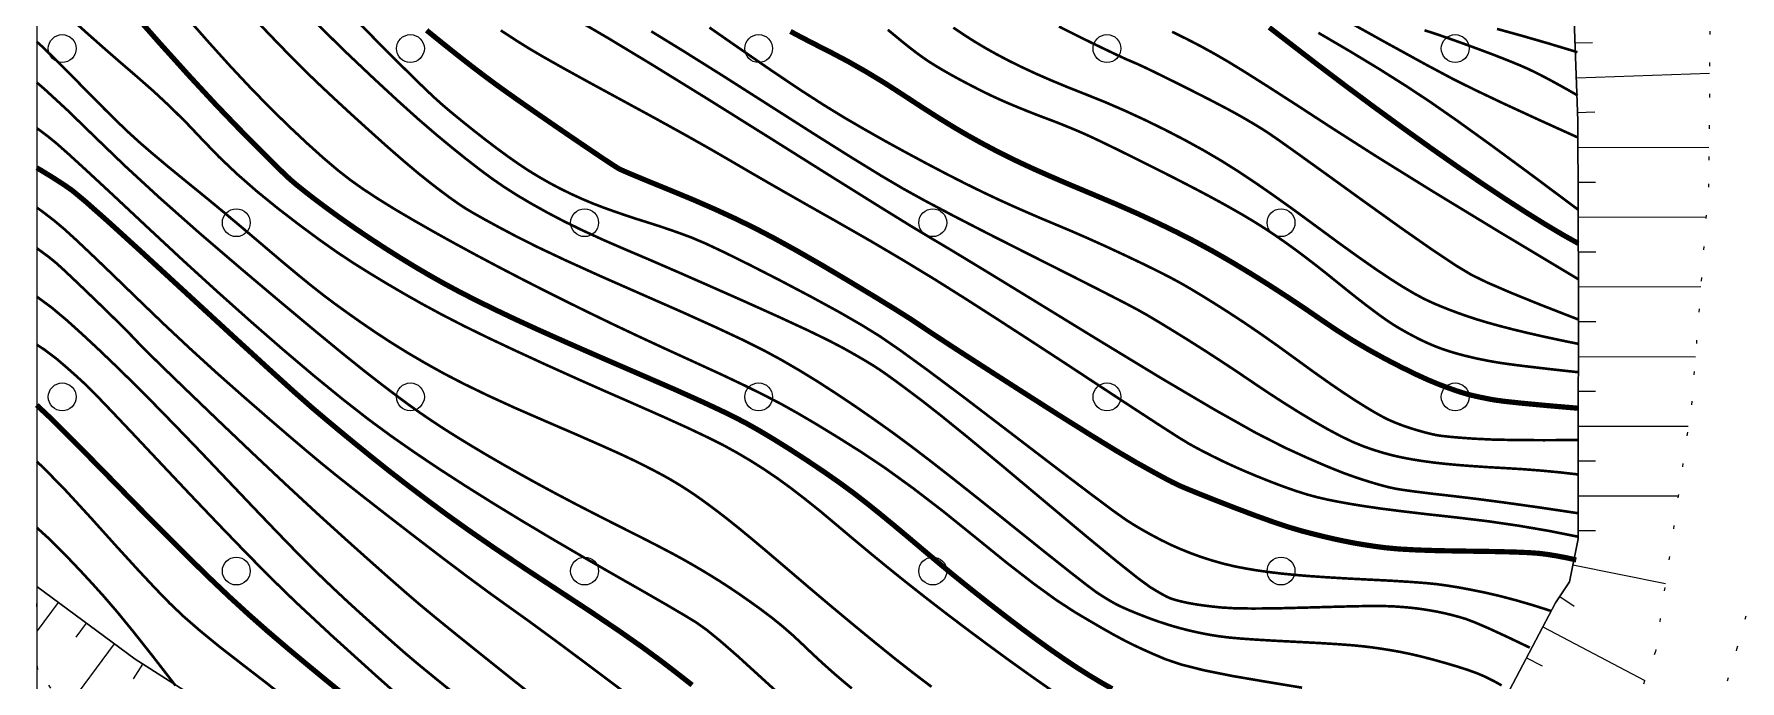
# Model space of a CAD drawing. Extents: x 396500 to 398250, y 1005980 to 1008200.
# Drawn here: x 396499.92 to 396548.91, y 1006749.27 to 1006767.84 of the extents above; entities that cross this region are included whole.
import ezdxf

# ---------------------------------------------------------------- set-up
doc = ezdxf.new("R2010")
doc.units = 0
doc.header["$LTSCALE"] = 0.5
doc.linetypes.add('X4', pattern=[1.6, 0, -1.6])
doc.layers.get('0').update_dxf_attribs({"linetype": 'CONTINUOUS'})
doc.layers.add('ASSIST', color=7, linetype='CONTINUOUS', plot=False)
for name, color, linetype in [('DGX', 2, 'CONTINUOUS'), ('DMTZ', 3, 'CONTINUOUS'), ('ZBTZ', 3, 'CONTINUOUS')]:
    doc.layers.add(name, color=color, linetype=linetype)
doc.layers.add('绘图层', color=6, linetype='CONTINUOUS', lineweight=5)
doc.linetypes.add('1161', pattern='A,0,[149,AAA.SHX,S=0.15,R=0,X=0,Y=0],-1.6', length=1.6)

# ---------------------------------------------------------------- blocks, each defined once
blk = doc.blocks.new('gc326')
blk.add_circle((0, 0), 0.8)

msp = doc.modelspace()

# ---------------------------------------------------------------- linework, layer by layer
at = {"layer": 'ASSIST', "linetype": '1161'}
for points in [[(396541.919, 1006748.297), (396543.611, 1006751.507), (396544.012, 1006752.112), (396544.259, 1006753.351), (396544.26, 1006755.667), (396544.269, 1006760.35), (396544.253, 1006765.35), (396544.142, 1006768.502), (396543.882, 1006770.711), (396543.72, 1006773.326), (396543.728, 1006774.502), (396544.118, 1006778.08), (396544.61, 1006781.265), (396545.348, 1006784.244), (396544.889, 1006786.098), (396544.366, 1006788.926), (396543.786, 1006791.401), (396544.07, 1006792.157), (396545.431, 1006794.034), (396546.258, 1006794.648), (396548.73, 1006796.124), (396551.106, 1006796.112)], [(396500, 1006751.983), (396502.822, 1006749.893), (396508.025, 1006746.586)]]:
    msp.add_lwpolyline(points, dxfattribs=at)
at = {"layer": 'ASSIST', "linetype": 'X4'}
for points in [[(396546.78, 1006743.224), (396548.817, 1006750.177), (396550.413, 1006755.931), (396551.959, 1006767.457), (396551.608, 1006779.505), (396551.514, 1006785.279), (396551.632, 1006787.643), (396551.468, 1006788.484), (396550.998, 1006789.325), (396549.733, 1006789.62), (396549.241, 1006788.916), (396548.655, 1006788.075), (396548.889, 1006785.779), (396548.373, 1006778.686), (396548.092, 1006773.321), (396548.008, 1006763.539), (396547.529, 1006757.296), (396546.483, 1006750.113), (396544.562, 1006744.956)], [(396540.95, 1006726.115), (396540.022, 1006725.982), (396537.832, 1006726.674), (396530.19, 1006729.636), (396526.024, 1006731.251), (396522.953, 1006733.104), (396518.51, 1006735.988), (396512.072, 1006740.216), (396509.021, 1006742.118), (396504.097, 1006745.769), (396500.93, 1006748.33), (396500.027, 1006749.593), (396500, 1006751.983)]]:
    msp.add_lwpolyline(points, dxfattribs=at)
at = {"layer": 'DGX', "color": 3, "linetype": 'Continuous', "lineweight": -2, "const_width": 0.15}
for points, elevation in [([(396502.56, 1006768.679), (396503.514, 1006767.597), (396504.367, 1006766.651), (396505.117, 1006765.841), (396505.764, 1006765.167), (396506.306, 1006764.619), (396506.736, 1006764.189), (396507.056, 1006763.875), (396507.264, 1006763.678), (396507.446, 1006763.522), (396507.686, 1006763.329), (396507.983, 1006763.099), (396508.338, 1006762.834), (396508.73, 1006762.549), (396509.138, 1006762.264), (396509.561, 1006761.979), (396510, 1006761.692), (396510.442, 1006761.413), (396510.875, 1006761.149), (396511.298, 1006760.901), (396511.712, 1006760.668), (396512.145, 1006760.436), (396512.625, 1006760.191), (396513.152, 1006759.932), (396513.726, 1006759.659), (396514.394, 1006759.352), (396515.203, 1006758.991), (396516.153, 1006758.575), (396517.244, 1006758.103), (396518.31, 1006757.641), (396519.181, 1006757.25), (396519.859, 1006756.931), (396520.343, 1006756.683), (396520.746, 1006756.456), (396521.179, 1006756.197), (396521.643, 1006755.907), (396522.138, 1006755.586), (396522.628, 1006755.256), (396523.078, 1006754.941), (396523.487, 1006754.64), (396523.856, 1006754.353), (396524.218, 1006754.062), (396524.603, 1006753.746), (396525.012, 1006753.404), (396525.445, 1006753.038), (396525.899, 1006752.657), (396526.368, 1006752.271), (396526.852, 1006751.881), (396527.353, 1006751.486), (396527.846, 1006751.105), (396528.306, 1006750.756), (396528.735, 1006750.439), (396529.133, 1006750.153), (396529.508, 1006749.893), (396529.871, 1006749.651), (396530.222, 1006749.429), (396530.561, 1006749.225), (396530.881, 1006749.043)], 32.5), ([(396544.208, 1006752.743), (396543.913, 1006752.806), (396543.639, 1006752.858), (396543.386, 1006752.899), (396543.153, 1006752.929), (396542.854, 1006752.951), (396542.402, 1006752.97), (396541.797, 1006752.984), (396541.039, 1006752.995), (396540.269, 1006753.007), (396539.626, 1006753.028), (396539.111, 1006753.056), (396538.725, 1006753.092), (396538.408, 1006753.134), (396538.104, 1006753.18), (396537.813, 1006753.23), (396537.535, 1006753.284), (396537.255, 1006753.344), (396536.96, 1006753.412), (396536.649, 1006753.489), (396536.323, 1006753.574), (396535.951, 1006753.684), (396535.502, 1006753.833), (396534.976, 1006754.022), (396534.373, 1006754.25), (396533.793, 1006754.476), (396533.336, 1006754.658), (396533.002, 1006754.794), (396532.791, 1006754.885), (396532.601, 1006754.978), (396532.335, 1006755.118), (396531.991, 1006755.306), (396531.569, 1006755.542), (396531.015, 1006755.867), (396530.274, 1006756.321), (396529.344, 1006756.904), (396528.226, 1006757.617), (396527.14, 1006758.315), (396526.303, 1006758.856), (396525.716, 1006759.241), (396525.378, 1006759.468), (396525.089, 1006759.661), (396524.646, 1006759.94), (396524.051, 1006760.305), (396523.302, 1006760.757), (396522.515, 1006761.224), (396521.802, 1006761.632), (396521.164, 1006761.983), (396520.601, 1006762.277), (396520.056, 1006762.542), (396519.476, 1006762.809), (396518.86, 1006763.078), (396518.208, 1006763.348), (396517.612, 1006763.591), (396517.165, 1006763.776), (396516.866, 1006763.903), (396516.715, 1006763.973), (396516.555, 1006764.073), (396516.224, 1006764.292), (396515.723, 1006764.63), (396515.053, 1006765.086), (396514.349, 1006765.571), (396513.746, 1006765.992), (396513.245, 1006766.349), (396512.846, 1006766.644), (396512.481, 1006766.922), (396512.084, 1006767.232), (396511.656, 1006767.573), (396511.196, 1006767.945)], 35), ([(396544.267, 1006757.096), (396543.359, 1006757.174), (396542.656, 1006757.24), (396542.158, 1006757.293), (396541.864, 1006757.333), (396541.677, 1006757.367), (396541.496, 1006757.403), (396541.323, 1006757.441), (396541.156, 1006757.48), (396540.978, 1006757.53), (396540.767, 1006757.597), (396540.525, 1006757.683), (396540.252, 1006757.786), (396539.939, 1006757.916), (396539.579, 1006758.081), (396539.174, 1006758.28), (396538.721, 1006758.514), (396538.249, 1006758.774), (396537.782, 1006759.049), (396537.322, 1006759.341), (396536.867, 1006759.649), (396536.404, 1006759.967), (396535.918, 1006760.29), (396535.41, 1006760.619), (396534.879, 1006760.952), (396534.339, 1006761.278), (396533.802, 1006761.587), (396533.268, 1006761.878), (396532.737, 1006762.15), (396532.189, 1006762.416), (396531.601, 1006762.688), (396530.974, 1006762.964), (396530.308, 1006763.245), (396529.663, 1006763.515), (396529.098, 1006763.758), (396528.613, 1006763.973), (396528.209, 1006764.16), (396527.846, 1006764.337), (396527.483, 1006764.522), (396527.122, 1006764.714), (396526.761, 1006764.914), (396526.376, 1006765.139), (396525.941, 1006765.405), (396525.456, 1006765.714), (396524.921, 1006766.064), (396524.367, 1006766.422), (396523.827, 1006766.75), (396523.3, 1006767.05), (396522.787, 1006767.321), (396522.322, 1006767.557), (396521.94, 1006767.755), (396521.642, 1006767.914)], 37.5), ([(396544.264, 1006761.829), (396543.825, 1006762.074), (396543.329, 1006762.369), (396542.776, 1006762.713), (396542.166, 1006763.107), (396541.503, 1006763.548), (396540.792, 1006764.034), (396540.035, 1006764.565), (396539.229, 1006765.142), (396538.41, 1006765.738), (396537.61, 1006766.332), (396536.829, 1006766.922), (396536.067, 1006767.508), (396535.393, 1006768.029)], 40), ([(396500, 1006763.999), (396500.106, 1006763.937), (396500.474, 1006763.712), (396500.777, 1006763.516), (396501.018, 1006763.349), (396501.38, 1006763.049), (396502.05, 1006762.456), (396503.026, 1006761.568), (396504.31, 1006760.387), (396505.612, 1006759.188), (396506.644, 1006758.243), (396507.405, 1006757.554), (396507.896, 1006757.121), (396508.27, 1006756.804), (396508.678, 1006756.463), (396509.123, 1006756.097), (396509.602, 1006755.708), (396510.112, 1006755.302), (396510.645, 1006754.889), (396511.203, 1006754.467), (396511.784, 1006754.037), (396512.429, 1006753.576), (396513.175, 1006753.061), (396514.024, 1006752.491), (396514.975, 1006751.867), (396515.911, 1006751.252), (396516.717, 1006750.708), (396517.392, 1006750.236), (396517.936, 1006749.836), (396518.396, 1006749.482), (396518.82, 1006749.15)], 30), ([(396508.78, 1006748.906), (396508.274, 1006749.318), (396507.748, 1006749.752), (396507.201, 1006750.208), (396506.645, 1006750.682), (396506.093, 1006751.17), (396505.543, 1006751.673), (396504.997, 1006752.191), (396504.398, 1006752.776), (396503.691, 1006753.48), (396502.876, 1006754.304), (396501.954, 1006755.247), (396501.07, 1006756.146), (396500.374, 1006756.835), (396500, 1006757.188)], 27.5)]:
    msp.add_lwpolyline(points, dxfattribs=dict(at, elevation=elevation))
at = {"layer": 'DGX', "linetype": 'Continuous', "const_width": 0.075}
for points, elevation in [([(396529.121, 1006749.011), (396528.514, 1006749.437), (396527.894, 1006749.881), (396527.26, 1006750.345), (396526.638, 1006750.809), (396526.049, 1006751.255), (396525.494, 1006751.684), (396524.973, 1006752.095), (396524.471, 1006752.498), (396523.972, 1006752.906), (396523.478, 1006753.317), (396522.987, 1006753.731), (396522.513, 1006754.129), (396522.067, 1006754.487), (396521.651, 1006754.807), (396521.264, 1006755.088), (396520.889, 1006755.342), (396520.51, 1006755.583), (396520.126, 1006755.81), (396519.738, 1006756.024), (396519.285, 1006756.252), (396518.71, 1006756.525), (396518.01, 1006756.843), (396517.188, 1006757.206), (396516.311, 1006757.59), (396515.449, 1006757.973), (396514.601, 1006758.356), (396513.769, 1006758.739), (396512.981, 1006759.11), (396512.267, 1006759.459), (396511.629, 1006759.787), (396511.065, 1006760.092), (396510.548, 1006760.385), (396510.049, 1006760.677), (396509.569, 1006760.967), (396509.108, 1006761.256), (396508.632, 1006761.57), (396508.111, 1006761.938), (396507.543, 1006762.358), (396506.928, 1006762.831), (396506.315, 1006763.329), (396505.75, 1006763.823), (396505.234, 1006764.313), (396504.765, 1006764.798), (396504.313, 1006765.275), (396503.845, 1006765.739), (396503.362, 1006766.19), (396502.862, 1006766.629), (396502.367, 1006767.054), (396501.895, 1006767.466), (396501.446, 1006767.863), (396501.02, 1006768.247)], 32), ([(396504.322, 1006768.301), (396504.938, 1006767.603), (396505.547, 1006766.928), (396506.138, 1006766.297), (396506.709, 1006765.712), (396507.262, 1006765.172), (396507.779, 1006764.688), (396508.242, 1006764.272), (396508.653, 1006763.924), (396509.012, 1006763.644), (396509.375, 1006763.387), (396509.8, 1006763.108), (396510.288, 1006762.806), (396510.839, 1006762.482), (396511.427, 1006762.147), (396512.028, 1006761.814), (396512.64, 1006761.482), (396513.265, 1006761.151), (396513.9, 1006760.821), (396514.545, 1006760.492), (396515.2, 1006760.164), (396515.864, 1006759.838), (396516.554, 1006759.504), (396517.286, 1006759.158), (396518.062, 1006758.798), (396518.88, 1006758.424), (396519.668, 1006758.062), (396520.353, 1006757.737), (396520.935, 1006757.449), (396521.413, 1006757.199), (396521.873, 1006756.941), (396522.398, 1006756.632), (396522.989, 1006756.271), (396523.646, 1006755.858), (396524.37, 1006755.375), (396525.163, 1006754.802), (396526.025, 1006754.14), (396526.956, 1006753.389), (396527.857, 1006752.658), (396528.632, 1006752.058), (396529.279, 1006751.589), (396529.798, 1006751.251), (396530.228, 1006750.996), (396530.603, 1006750.778), (396530.925, 1006750.596), (396531.194, 1006750.451), (396531.451, 1006750.32), (396531.74, 1006750.184), (396532.06, 1006750.041), (396532.412, 1006749.892), (396532.869, 1006749.737), (396533.505, 1006749.577), (396534.322, 1006749.412), (396535.318, 1006749.242), (396536.336, 1006749.074)], 33), ([(396506.387, 1006768.136), (396506.8, 1006767.705), (396507.179, 1006767.314), (396507.525, 1006766.964), (396507.838, 1006766.655), (396508.167, 1006766.34), (396508.562, 1006765.97), (396509.021, 1006765.547), (396509.546, 1006765.071), (396510.074, 1006764.598), (396510.544, 1006764.189), (396510.955, 1006763.843), (396511.308, 1006763.561), (396511.613, 1006763.327), (396511.883, 1006763.127), (396512.117, 1006762.962), (396512.315, 1006762.832), (396512.54, 1006762.698), (396512.854, 1006762.521), (396513.257, 1006762.302), (396513.749, 1006762.041), (396514.377, 1006761.725), (396515.188, 1006761.342), (396516.181, 1006760.892), (396517.358, 1006760.374), (396518.528, 1006759.86), (396519.504, 1006759.419), (396520.286, 1006759.053), (396520.873, 1006758.76), (396521.374, 1006758.489), (396521.893, 1006758.188), (396522.433, 1006757.857), (396522.992, 1006757.495), (396523.55, 1006757.12), (396524.087, 1006756.747), (396524.604, 1006756.378), (396525.099, 1006756.012), (396525.65, 1006755.592), (396526.333, 1006755.059), (396527.148, 1006754.413), (396528.095, 1006753.654), (396529, 1006752.928), (396529.689, 1006752.381), (396530.164, 1006752.011), (396530.423, 1006751.819), (396530.572, 1006751.72), (396530.717, 1006751.63), (396530.856, 1006751.547), (396530.991, 1006751.472), (396531.146, 1006751.396), (396531.346, 1006751.307), (396531.591, 1006751.206), (396531.881, 1006751.092), (396532.192, 1006750.979), (396532.5, 1006750.878), (396532.805, 1006750.789), (396533.107, 1006750.712), (396533.404, 1006750.646), (396533.692, 1006750.591), (396533.972, 1006750.547), (396534.244, 1006750.514), (396534.566, 1006750.485), (396534.996, 1006750.455), (396535.534, 1006750.423), (396536.181, 1006750.39), (396536.827, 1006750.356), (396537.363, 1006750.323), (396537.789, 1006750.291), (396538.104, 1006750.26), (396538.364, 1006750.228), (396538.624, 1006750.191), (396538.884, 1006750.149), (396539.145, 1006750.103), (396539.421, 1006750.047), (396539.729, 1006749.975), (396540.068, 1006749.888), (396540.439, 1006749.785), (396540.798, 1006749.679), (396541.102, 1006749.581), (396541.351, 1006749.491), (396541.545, 1006749.41), (396541.713, 1006749.329), (396541.887, 1006749.239), (396542.066, 1006749.139)], 33.5), ([(396542.875, 1006750.223), (396542.216, 1006750.537), (396541.689, 1006750.78), (396541.294, 1006750.95), (396541.031, 1006751.049), (396540.833, 1006751.108), (396540.632, 1006751.162), (396540.427, 1006751.211), (396540.22, 1006751.255), (396540.012, 1006751.292), (396539.81, 1006751.325), (396539.611, 1006751.352), (396539.417, 1006751.373), (396539.224, 1006751.39), (396539.027, 1006751.404), (396538.828, 1006751.413), (396538.625, 1006751.419), (396538.334, 1006751.42), (396537.87, 1006751.412), (396537.233, 1006751.396), (396536.422, 1006751.373), (396535.598, 1006751.352), (396534.922, 1006751.346), (396534.394, 1006751.354), (396534.014, 1006751.377), (396533.724, 1006751.407), (396533.468, 1006751.439), (396533.246, 1006751.473), (396533.058, 1006751.507), (396532.897, 1006751.542), (396532.76, 1006751.576), (396532.645, 1006751.609), (396532.552, 1006751.64), (396532.455, 1006751.683), (396532.325, 1006751.752), (396532.162, 1006751.846), (396531.967, 1006751.965), (396531.618, 1006752.22), (396530.992, 1006752.718), (396530.089, 1006753.461), (396528.91, 1006754.449), (396527.703, 1006755.461), (396526.716, 1006756.278), (396525.949, 1006756.899), (396525.404, 1006757.326), (396525.001, 1006757.628), (396524.667, 1006757.875), (396524.399, 1006758.068), (396524.199, 1006758.207), (396524.01, 1006758.329), (396523.774, 1006758.472), (396523.492, 1006758.636), (396523.163, 1006758.821), (396522.721, 1006759.052), (396522.098, 1006759.354), (396521.294, 1006759.726), (396520.31, 1006760.169), (396519.29, 1006760.621), (396518.38, 1006761.02), (396517.579, 1006761.367), (396516.889, 1006761.66), (396516.273, 1006761.927), (396515.697, 1006762.191), (396515.161, 1006762.452), (396514.665, 1006762.712), (396514.207, 1006762.967), (396513.788, 1006763.215), (396513.408, 1006763.458), (396513.066, 1006763.694), (396512.725, 1006763.946), (396512.349, 1006764.238), (396511.937, 1006764.568), (396511.49, 1006764.937), (396510.977, 1006765.378), (396510.371, 1006765.922), (396509.671, 1006766.569), (396508.877, 1006767.32), (396508.018, 1006768.162)], 34), ([(396509.149, 1006768.267), (396509.846, 1006767.555), (396510.394, 1006767.009), (396510.841, 1006766.568), (396511.186, 1006766.233), (396511.43, 1006766.003), (396511.644, 1006765.812), (396511.9, 1006765.594), (396512.199, 1006765.349), (396512.54, 1006765.076), (396512.892, 1006764.8), (396513.225, 1006764.548), (396513.54, 1006764.317), (396513.836, 1006764.11), (396514.127, 1006763.917), (396514.425, 1006763.735), (396514.73, 1006763.561), (396515.044, 1006763.395), (396515.36, 1006763.241), (396515.673, 1006763.099), (396515.985, 1006762.968), (396516.294, 1006762.85), (396516.603, 1006762.74), (396516.915, 1006762.633), (396517.23, 1006762.529), (396517.548, 1006762.429), (396517.866, 1006762.328), (396518.182, 1006762.221), (396518.497, 1006762.11), (396518.811, 1006761.993), (396519.205, 1006761.826), (396519.762, 1006761.564), (396520.483, 1006761.207), (396521.367, 1006760.755), (396522.268, 1006760.28), (396523.043, 1006759.857), (396523.69, 1006759.484), (396524.209, 1006759.163), (396524.788, 1006758.766), (396525.61, 1006758.169), (396526.677, 1006757.37), (396527.988, 1006756.37), (396529.269, 1006755.39), (396530.247, 1006754.649), (396530.92, 1006754.147), (396531.29, 1006753.885), (396531.515, 1006753.743), (396531.755, 1006753.601), (396532.009, 1006753.46), (396532.277, 1006753.318), (396532.556, 1006753.181), (396532.844, 1006753.053), (396533.14, 1006752.934), (396533.444, 1006752.824), (396533.753, 1006752.725), (396534.064, 1006752.637), (396534.376, 1006752.562), (396534.691, 1006752.5), (396535.016, 1006752.445), (396535.363, 1006752.396), (396535.73, 1006752.352), (396536.117, 1006752.313), (396536.551, 1006752.277), (396537.055, 1006752.243), (396537.631, 1006752.209), (396538.277, 1006752.176), (396538.909, 1006752.144), (396539.441, 1006752.111), (396539.872, 1006752.079), (396540.204, 1006752.046), (396540.501, 1006752.005), (396540.831, 1006751.952), (396541.194, 1006751.884), (396541.59, 1006751.804), (396542.017, 1006751.705), (396542.473, 1006751.585), (396542.958, 1006751.444), (396543.472, 1006751.281)], 34.5), ([(396544.26, 1006754.083), (396543.159, 1006754.247), (396542.19, 1006754.383), (396541.354, 1006754.493), (396540.651, 1006754.577), (396540.07, 1006754.643), (396539.603, 1006754.701), (396539.25, 1006754.749), (396539.011, 1006754.788), (396538.806, 1006754.833), (396538.556, 1006754.9), (396538.261, 1006754.987), (396537.921, 1006755.096), (396537.519, 1006755.239), (396537.04, 1006755.432), (396536.482, 1006755.673), (396535.846, 1006755.963), (396535.002, 1006756.393), (396533.82, 1006757.057), (396532.3, 1006757.953), (396530.441, 1006759.082), (396528.622, 1006760.197), (396527.222, 1006761.053), (396526.239, 1006761.648), (396525.675, 1006761.983), (396525.118, 1006762.317), (396524.16, 1006762.909), (396522.8, 1006763.758), (396521.039, 1006764.865), (396519.213, 1006766.007), (396517.664, 1006766.963), (396516.389, 1006767.733), (396515.39, 1006768.316)], 36), ([(396544.254, 1006764.869), (396543.089, 1006765.397), (396542.104, 1006765.852), (396541.299, 1006766.235), (396540.676, 1006766.544), (396539.904, 1006766.955), (396538.657, 1006767.64), (396536.933, 1006768.6)], 41), ([(396544.26, 1006753.409), (396543.412, 1006753.577), (396542.547, 1006753.725), (396541.667, 1006753.853), (396540.769, 1006753.961), (396539.925, 1006754.054), (396539.203, 1006754.139), (396538.604, 1006754.215), (396538.127, 1006754.284), (396537.731, 1006754.348), (396537.371, 1006754.413), (396537.048, 1006754.478), (396536.762, 1006754.544), (396536.477, 1006754.621), (396536.157, 1006754.722), (396535.803, 1006754.846), (396535.414, 1006754.994), (396535.022, 1006755.151), (396534.66, 1006755.303), (396534.328, 1006755.45), (396534.024, 1006755.592), (396533.749, 1006755.728), (396533.499, 1006755.855), (396533.274, 1006755.974), (396533.074, 1006756.085), (396532.776, 1006756.267), (396532.256, 1006756.601), (396531.513, 1006757.085), (396530.547, 1006757.719), (396529.497, 1006758.41), (396528.499, 1006759.061), (396527.554, 1006759.673), (396526.662, 1006760.245), (396525.784, 1006760.797), (396524.88, 1006761.346), (396523.952, 1006761.893), (396523, 1006762.438), (396522.085, 1006762.955), (396521.271, 1006763.419), (396520.558, 1006763.83), (396519.945, 1006764.188), (396519.327, 1006764.546), (396518.596, 1006764.958), (396517.753, 1006765.423), (396516.797, 1006765.943), (396515.871, 1006766.446), (396515.116, 1006766.862), (396514.532, 1006767.192), (396514.119, 1006767.435), (396513.757, 1006767.662), (396513.325, 1006767.943)], 35.5), ([(396517.647, 1006767.916), (396518.57, 1006767.35), (396519.693, 1006766.646), (396521.014, 1006765.804), (396522.32, 1006764.971), (396523.399, 1006764.293), (396524.249, 1006763.771), (396524.871, 1006763.404), (396525.48, 1006763.067), (396526.291, 1006762.638), (396527.304, 1006762.116), (396528.52, 1006761.501), (396529.701, 1006760.906), (396530.612, 1006760.444), (396531.253, 1006760.115), (396531.624, 1006759.918), (396531.891, 1006759.767), (396532.22, 1006759.572), (396532.61, 1006759.334), (396533.063, 1006759.054), (396533.54, 1006758.752), (396534.004, 1006758.451), (396534.456, 1006758.153), (396534.896, 1006757.855), (396535.33, 1006757.563), (396535.767, 1006757.279), (396536.206, 1006757.003), (396536.648, 1006756.736), (396537.071, 1006756.494), (396537.454, 1006756.29), (396537.797, 1006756.126), (396538.1, 1006756.002), (396538.381, 1006755.903), (396538.66, 1006755.817), (396538.935, 1006755.743), (396539.209, 1006755.682), (396539.49, 1006755.629), (396539.791, 1006755.581), (396540.11, 1006755.538), (396540.449, 1006755.5), (396540.818, 1006755.466), (396541.227, 1006755.435), (396541.676, 1006755.405), (396542.165, 1006755.378), (396542.677, 1006755.347), (396543.197, 1006755.307), (396543.724, 1006755.257), (396544.259, 1006755.197)], 36.5), ([(396519.316, 1006768.026), (396520.221, 1006767.397), (396521.109, 1006766.784), (396521.898, 1006766.254), (396522.589, 1006765.808), (396523.181, 1006765.445), (396523.734, 1006765.123), (396524.307, 1006764.798), (396524.9, 1006764.472), (396525.512, 1006764.143), (396526.109, 1006763.83), (396526.657, 1006763.55), (396527.156, 1006763.305), (396527.605, 1006763.093), (396528.029, 1006762.9), (396528.452, 1006762.714), (396528.872, 1006762.533), (396529.291, 1006762.358), (396529.726, 1006762.175), (396530.193, 1006761.971), (396530.695, 1006761.745), (396531.229, 1006761.497), (396531.744, 1006761.252), (396532.187, 1006761.035), (396532.558, 1006760.846), (396532.856, 1006760.684), (396533.139, 1006760.521), (396533.46, 1006760.328), (396533.821, 1006760.104), (396534.22, 1006759.851), (396534.654, 1006759.567), (396535.118, 1006759.251), (396535.612, 1006758.904), (396536.136, 1006758.524), (396536.648, 1006758.152), (396537.108, 1006757.826), (396537.514, 1006757.548), (396537.868, 1006757.316), (396538.175, 1006757.124), (396538.441, 1006756.966), (396538.665, 1006756.842), (396538.849, 1006756.751), (396539.017, 1006756.68), (396539.192, 1006756.612), (396539.375, 1006756.548), (396539.566, 1006756.487), (396539.752, 1006756.433), (396539.918, 1006756.388), (396540.066, 1006756.352), (396540.194, 1006756.324), (396540.352, 1006756.301), (396540.585, 1006756.276), (396540.895, 1006756.249), (396541.281, 1006756.222), (396541.785, 1006756.198), (396542.45, 1006756.184), (396543.276, 1006756.179), (396544.262, 1006756.184)], 37), ([(396524.439, 1006767.961), (396524.574, 1006767.851), (396524.701, 1006767.746), (396524.823, 1006767.645), (396524.941, 1006767.55), (396525.054, 1006767.46), (396525.164, 1006767.375), (396525.269, 1006767.295), (396525.371, 1006767.22), (396525.468, 1006767.151), (396525.568, 1006767.082), (396525.678, 1006767.01), (396525.8, 1006766.934), (396525.932, 1006766.854), (396526.074, 1006766.771), (396526.227, 1006766.684), (396526.391, 1006766.594), (396526.565, 1006766.5), (396526.742, 1006766.407), (396526.913, 1006766.318), (396527.079, 1006766.234), (396527.239, 1006766.154), (396527.394, 1006766.079), (396527.544, 1006766.009), (396527.688, 1006765.944), (396527.827, 1006765.883), (396527.964, 1006765.824), (396528.103, 1006765.766), (396528.245, 1006765.708), (396528.389, 1006765.649), (396528.535, 1006765.591), (396528.683, 1006765.533), (396528.834, 1006765.475), (396528.987, 1006765.418), (396529.14, 1006765.36), (396529.291, 1006765.302), (396529.439, 1006765.243), (396529.585, 1006765.184), (396529.729, 1006765.125), (396529.87, 1006765.066), (396530.009, 1006765.006), (396530.145, 1006764.946), (396530.299, 1006764.875), (396530.491, 1006764.785), (396530.721, 1006764.674), (396530.989, 1006764.544), (396531.295, 1006764.393), (396531.638, 1006764.222), (396532.02, 1006764.031), (396532.439, 1006763.821), (396532.865, 1006763.604), (396533.265, 1006763.397), (396533.639, 1006763.199), (396533.987, 1006763.011), (396534.31, 1006762.831), (396534.607, 1006762.661), (396534.878, 1006762.5), (396535.124, 1006762.348), (396535.362, 1006762.195), (396535.61, 1006762.027), (396535.868, 1006761.847), (396536.136, 1006761.653), (396536.414, 1006761.445), (396536.702, 1006761.225), (396536.999, 1006760.991), (396537.307, 1006760.743), (396537.609, 1006760.5), (396537.887, 1006760.279), (396538.142, 1006760.081), (396538.374, 1006759.905), (396538.582, 1006759.751), (396538.768, 1006759.62), (396538.931, 1006759.511), (396539.07, 1006759.425), (396539.197, 1006759.351), (396539.32, 1006759.282), (396539.44, 1006759.216), (396539.557, 1006759.154), (396539.671, 1006759.095), (396539.781, 1006759.041), (396539.889, 1006758.99), (396539.993, 1006758.943), (396540.097, 1006758.899), (396540.204, 1006758.856), (396540.313, 1006758.815), (396540.424, 1006758.776), (396540.539, 1006758.738), (396540.655, 1006758.702), (396540.775, 1006758.667), (396540.896, 1006758.634), (396541.02, 1006758.602), (396541.145, 1006758.572), (396541.272, 1006758.542), (396541.399, 1006758.514), (396541.528, 1006758.488), (396541.658, 1006758.462), (396541.79, 1006758.438), (396541.922, 1006758.415), (396542.076, 1006758.391), (396542.269, 1006758.364), (396542.503, 1006758.333), (396542.776, 1006758.299), (396543.09, 1006758.262), (396543.444, 1006758.221), (396543.838, 1006758.177), (396544.272, 1006758.13)], 38), ([(396544.273, 1006758.944), (396543.751, 1006759.05), (396543.264, 1006759.155), (396542.812, 1006759.258), (396542.394, 1006759.359), (396542.011, 1006759.458), (396541.664, 1006759.554), (396541.352, 1006759.647), (396541.076, 1006759.738), (396540.821, 1006759.828), (396540.57, 1006759.922), (396540.326, 1006760.019), (396540.086, 1006760.12), (396539.832, 1006760.239), (396539.542, 1006760.396), (396539.216, 1006760.589), (396538.856, 1006760.818), (396538.44, 1006761.096), (396537.953, 1006761.437), (396537.392, 1006761.84), (396536.759, 1006762.306), (396536.116, 1006762.778), (396535.524, 1006763.201), (396534.983, 1006763.576), (396534.494, 1006763.901), (396534.016, 1006764.201), (396533.508, 1006764.499), (396532.97, 1006764.795), (396532.402, 1006765.089), (396531.824, 1006765.372), (396531.254, 1006765.635), (396530.694, 1006765.878), (396530.143, 1006766.1), (396529.616, 1006766.308), (396529.131, 1006766.509), (396528.687, 1006766.703), (396528.285, 1006766.89), (396527.913, 1006767.073), (396527.563, 1006767.257), (396527.235, 1006767.441), (396526.927, 1006767.625), (396526.627, 1006767.816), (396526.32, 1006768.023)], 38.5), ([(396544.271, 1006759.642), (396543.183, 1006760.066), (396542.309, 1006760.421), (396541.648, 1006760.707), (396541.2, 1006760.925), (396540.751, 1006761.195), (396540.085, 1006761.638), (396539.202, 1006762.254), (396538.101, 1006763.042), (396537.023, 1006763.821), (396536.204, 1006764.409), (396535.646, 1006764.806), (396535.347, 1006765.011), (396535.168, 1006765.125), (396534.967, 1006765.248), (396534.744, 1006765.379), (396534.499, 1006765.52), (396534.202, 1006765.682), (396533.823, 1006765.881), (396533.363, 1006766.117), (396532.821, 1006766.389), (396532.299, 1006766.648), (396531.898, 1006766.843), (396531.618, 1006766.974), (396531.46, 1006767.041), (396531.297, 1006767.11), (396531.003, 1006767.246), (396530.58, 1006767.448), (396530.025, 1006767.717), (396529.353, 1006768.055)], 39), ([(396544.268, 1006760.799), (396542.007, 1006762.155), (396540.074, 1006763.33), (396538.469, 1006764.326), (396537.192, 1006765.142), (396536.17, 1006765.807), (396535.332, 1006766.346), (396534.677, 1006766.76), (396534.205, 1006767.049), (396533.82, 1006767.272), (396533.425, 1006767.489), (396533.019, 1006767.699), (396532.604, 1006767.903)], 39.5), ([(396544.261, 1006762.797), (396542.887, 1006763.822), (396541.72, 1006764.68), (396540.76, 1006765.371), (396540.007, 1006765.895), (396539.319, 1006766.349), (396538.556, 1006766.831), (396537.717, 1006767.339), (396536.803, 1006767.874)], 40.5), ([(396544.251, 1006766.075), (396543.806, 1006766.327), (396543.42, 1006766.538), (396543.095, 1006766.707), (396542.829, 1006766.836), (396542.561, 1006766.953), (396542.23, 1006767.088), (396541.837, 1006767.242), (396541.381, 1006767.413), (396540.919, 1006767.582), (396540.51, 1006767.727), (396540.154, 1006767.849), (396539.851, 1006767.947)], 41.5), ([(396544.241, 1006767.318), (396543.422, 1006767.565), (396542.652, 1006767.788), (396541.933, 1006767.986)], 41.5), ([(396525.695, 1006749.098), (396525.194, 1006749.478), (396524.652, 1006749.902), (396524.07, 1006750.372), (396523.465, 1006750.869), (396522.851, 1006751.38), (396522.231, 1006751.903), (396521.603, 1006752.439), (396521.017, 1006752.939), (396520.522, 1006753.355), (396520.119, 1006753.687), (396519.807, 1006753.936), (396519.552, 1006754.132), (396519.318, 1006754.307), (396519.105, 1006754.463), (396518.913, 1006754.598), (396518.73, 1006754.721), (396518.545, 1006754.84), (396518.357, 1006754.956), (396518.168, 1006755.067), (396517.961, 1006755.183), (396517.723, 1006755.309), (396517.454, 1006755.447), (396517.153, 1006755.597), (396516.757, 1006755.783), (396516.205, 1006756.031), (396515.497, 1006756.342), (396514.632, 1006756.715), (396513.738, 1006757.104), (396512.947, 1006757.466), (396512.256, 1006757.801), (396511.667, 1006758.107), (396511.142, 1006758.4), (396510.642, 1006758.693), (396510.167, 1006758.988), (396509.718, 1006759.282), (396509.297, 1006759.57), (396508.909, 1006759.844), (396508.552, 1006760.102), (396508.228, 1006760.346), (396507.89, 1006760.611), (396507.493, 1006760.934), (396507.036, 1006761.315), (396506.521, 1006761.753), (396505.973, 1006762.218), (396505.422, 1006762.681), (396504.866, 1006763.14), (396504.305, 1006763.596), (396503.779, 1006764.026), (396503.325, 1006764.406), (396502.945, 1006764.735), (396502.638, 1006765.014), (396502.335, 1006765.304), (396501.969, 1006765.664), (396501.54, 1006766.096), (396501.048, 1006766.598), (396500.557, 1006767.092), (396500.133, 1006767.5), (396500, 1006767.618)], 31), ([(396523.406, 1006749.052), (396523.111, 1006749.298), (396522.832, 1006749.539), (396522.554, 1006749.788), (396522.277, 1006750.044), (396522.002, 1006750.307), (396521.721, 1006750.57), (396521.427, 1006750.826), (396521.12, 1006751.075), (396520.799, 1006751.318), (396520.48, 1006751.547), (396520.177, 1006751.759), (396519.889, 1006751.953), (396519.617, 1006752.129), (396519.353, 1006752.293), (396519.09, 1006752.452), (396518.828, 1006752.606), (396518.566, 1006752.755), (396518.254, 1006752.925), (396517.841, 1006753.142), (396517.329, 1006753.404), (396516.715, 1006753.713), (396516.072, 1006754.039), (396515.466, 1006754.351), (396514.899, 1006754.65), (396514.371, 1006754.935), (396513.872, 1006755.211), (396513.393, 1006755.482), (396512.935, 1006755.747), (396512.497, 1006756.008), (396512.083, 1006756.261), (396511.697, 1006756.504), (396511.341, 1006756.738), (396511.012, 1006756.962), (396510.678, 1006757.2), (396510.304, 1006757.477), (396509.889, 1006757.792), (396509.434, 1006758.145), (396508.857, 1006758.607), (396508.074, 1006759.25), (396507.085, 1006760.075), (396505.892, 1006761.081), (396504.654, 1006762.142), (396503.534, 1006763.133), (396502.533, 1006764.054), (396501.649, 1006764.906), (396500.877, 1006765.656), (396500.209, 1006766.271), (396500, 1006766.449)], 31), ([(396521.338, 1006748.878), (396520.725, 1006749.436), (396520.128, 1006749.98), (396519.632, 1006750.412), (396519.238, 1006750.733), (396518.945, 1006750.942), (396518.617, 1006751.142), (396518.115, 1006751.437), (396517.438, 1006751.827), (396516.589, 1006752.311), (396515.668, 1006752.839), (396514.779, 1006753.359), (396513.922, 1006753.87), (396513.098, 1006754.373), (396512.31, 1006754.867), (396511.565, 1006755.349), (396510.861, 1006755.821), (396510.2, 1006756.282), (396509.525, 1006756.778), (396508.781, 1006757.359), (396507.967, 1006758.023), (396507.084, 1006758.77), (396506.15, 1006759.584), (396505.185, 1006760.445), (396504.187, 1006761.354), (396503.158, 1006762.311), (396502.213, 1006763.196), (396501.466, 1006763.888), (396500.919, 1006764.389), (396500.571, 1006764.697), (396500.319, 1006764.902), (396500.062, 1006765.094), (396500, 1006765.135)], 30.5), ([(396517.008, 1006748.845), (396515.879, 1006749.693), (396514.931, 1006750.399), (396514.163, 1006750.962), (396513.575, 1006751.382), (396513.027, 1006751.775), (396512.377, 1006752.254), (396511.627, 1006752.819), (396510.776, 1006753.471), (396509.938, 1006754.119), (396509.229, 1006754.673), (396508.647, 1006755.133), (396508.194, 1006755.5), (396507.76, 1006755.862), (396507.236, 1006756.307), (396506.621, 1006756.837), (396505.915, 1006757.451), (396505.161, 1006758.118), (396504.402, 1006758.809), (396503.638, 1006759.524), (396502.869, 1006760.264), (396502.161, 1006760.95), (396501.579, 1006761.507), (396501.125, 1006761.935), (396500.796, 1006762.235), (396500.51, 1006762.476), (396500.178, 1006762.731), (396500, 1006762.859)], 29.5), ([(396514.544, 1006748.609), (396513.627, 1006749.336), (396512.719, 1006750.062), (396511.978, 1006750.658), (396511.405, 1006751.124), (396511, 1006751.46), (396510.624, 1006751.782), (396510.14, 1006752.206), (396509.546, 1006752.732), (396508.844, 1006753.36), (396508.05, 1006754.08), (396507.181, 1006754.884), (396506.236, 1006755.771), (396505.216, 1006756.741), (396504.277, 1006757.641), (396503.575, 1006758.32), (396503.11, 1006758.776), (396502.882, 1006759.01), (396502.731, 1006759.17), (396502.499, 1006759.406), (396502.185, 1006759.716), (396501.789, 1006760.102), (396501.384, 1006760.492), (396501.045, 1006760.815), (396500.772, 1006761.072), (396500.563, 1006761.262), (396500.342, 1006761.442), (396500.032, 1006761.67), (396500, 1006761.692)], 29), ([(396512.358, 1006748.611), (396511.55, 1006749.261), (396510.955, 1006749.747), (396510.573, 1006750.07), (396510.284, 1006750.324), (396509.968, 1006750.604), (396509.625, 1006750.912), (396509.254, 1006751.246), (396508.876, 1006751.592), (396508.509, 1006751.935), (396508.154, 1006752.275), (396507.811, 1006752.612), (396507.41, 1006753.017), (396506.881, 1006753.562), (396506.226, 1006754.245), (396505.444, 1006755.068), (396504.641, 1006755.911), (396503.923, 1006756.655), (396503.291, 1006757.302), (396502.744, 1006757.85), (396502.248, 1006758.334), (396501.77, 1006758.791), (396501.31, 1006759.219), (396500.867, 1006759.619), (396500.423, 1006759.991), (396500, 1006760.301)], 28.5), ([(396511.357, 1006747.989), (396509.779, 1006749.388), (396508.467, 1006750.574), (396507.42, 1006751.548), (396506.639, 1006752.309), (396505.962, 1006752.998), (396505.228, 1006753.758), (396504.437, 1006754.587), (396503.589, 1006755.486), (396502.801, 1006756.324), (396502.188, 1006756.971), (396501.751, 1006757.427), (396501.49, 1006757.692), (396501.302, 1006757.87), (396501.086, 1006758.066), (396500.843, 1006758.281), (396500.571, 1006758.514), (396500.223, 1006758.777), (396500, 1006758.922)], 28), ([(396500, 1006755.568), (396500.179, 1006755.402), (396500.823, 1006754.745), (396501.557, 1006753.947), (396502.282, 1006753.141), (396502.9, 1006752.465), (396503.412, 1006751.918), (396503.817, 1006751.5), (396504.212, 1006751.124), (396504.695, 1006750.704), (396505.265, 1006750.238), (396505.923, 1006749.728), (396506.599, 1006749.207), (396507.226, 1006748.712), (396507.803, 1006748.242), (396508.329, 1006747.797), (396508.815, 1006747.369), (396509.268, 1006746.948), (396509.688, 1006746.534), (396510.077, 1006746.128), (396510.464, 1006745.694), (396510.882, 1006745.199), (396511.331, 1006744.643), (396511.811, 1006744.025)], 27), ([(396500, 1006753.671), (396500.018, 1006753.655), (396500.318, 1006753.383), (396500.626, 1006753.082), (396500.942, 1006752.759), (396501.263, 1006752.421), (396501.589, 1006752.069), (396501.921, 1006751.702), (396502.301, 1006751.261), (396502.771, 1006750.686), (396503.332, 1006749.977), (396503.985, 1006749.134)], 26.5)]:
    msp.add_lwpolyline(points, dxfattribs=dict(at, elevation=elevation))
at = {"layer": 'DMTZ', "linetype": 'Continuous'}
for p, q in [((396544.174, 1006767.582), (396544.674, 1006767.599)), ((396544.21, 1006766.582), (396548.036, 1006766.717)), ((396544.245, 1006765.583), (396544.744, 1006765.601)), ((396544.255, 1006764.583), (396548.018, 1006764.595)), ((396544.258, 1006763.583), (396544.758, 1006763.585)), ((396544.262, 1006762.583), (396547.936, 1006762.595)), ((396544.265, 1006761.583), (396544.765, 1006761.585)), ((396544.268, 1006760.583), (396547.782, 1006760.594)), ((396544.267, 1006759.583), (396544.767, 1006759.582)), ((396544.265, 1006758.583), (396547.627, 1006758.577)), ((396544.263, 1006757.583), (396544.763, 1006757.582)), ((396544.262, 1006756.583), (396547.425, 1006756.578)), ((396544.26, 1006755.583), (396544.76, 1006755.583)), ((396544.26, 1006754.583), (396547.134, 1006754.583)), ((396544.26, 1006753.583), (396544.76, 1006753.583)), ((396544.109, 1006752.598), (396546.768, 1006752.066)), ((396500.619, 1006751.524), (396500.014, 1006750.708)), ((396543.733, 1006751.692), (396544.15, 1006751.416)), ((396501.422, 1006750.929), (396501.125, 1006750.527)), ((396543.248, 1006750.818), (396546.172, 1006749.276)), ((396502.226, 1006750.334), (396500.838, 1006748.459)), ((396503.04, 1006749.754), (396502.772, 1006749.332)), ((396542.781, 1006749.934), (396543.224, 1006749.701))]:
    msp.add_line(p, q, dxfattribs=at)
for points in [[(396551.106, 1006796.112), (396548.73, 1006796.124), (396546.258, 1006794.648), (396545.431, 1006794.034), (396544.07, 1006792.157), (396543.786, 1006791.401), (396544.366, 1006788.926), (396544.889, 1006786.098), (396545.348, 1006784.244), (396544.61, 1006781.265), (396544.118, 1006778.08), (396543.728, 1006774.502), (396543.72, 1006773.326), (396543.882, 1006770.711), (396544.142, 1006768.502), (396544.253, 1006765.35), (396544.269, 1006760.35), (396544.26, 1006755.667), (396544.259, 1006753.351), (396544.012, 1006752.112), (396543.611, 1006751.507), (396541.919, 1006748.297)], [(396541.319, 1006729.642), (396540.725, 1006729.664), (396538.878, 1006729.735), (396537.145, 1006730.098), (396535.779, 1006730.296), (396535.649, 1006730.331), (396533.013, 1006731.081), (396530.045, 1006732.015), (396527.384, 1006732.971), (396524.794, 1006734.754), (396523.895, 1006735.496), (396521.944, 1006737.104), (396519.161, 1006739.179), (396516.694, 1006740.887), (396514.17, 1006742.507), (396510.809, 1006744.676), (396508.025, 1006746.586), (396502.822, 1006749.893), (396500, 1006751.983)]]:
    msp.add_lwpolyline(points, dxfattribs=at)
at = {"layer": '绘图层', "linetype": 'Continuous', "flags": 128}
msp.add_lwpolyline([(396500, 1006840), (396500, 1006440), (396900, 1006440), (396900, 1006840)], close=True, dxfattribs=at)

# ---------------------------------------------------------------- block references
at = {"layer": 'ZBTZ', "linetype": 'Continuous', "xscale": 0.5, "yscale": 0.5}
for p in [(396500.731, 1006767.423), (396510.731, 1006767.423), (396520.731, 1006767.423), (396530.731, 1006767.423), (396540.731, 1006767.423), (396505.731, 1006762.423), (396515.731, 1006762.423), (396525.731, 1006762.423), (396535.731, 1006762.423), (396500.731, 1006757.423), (396510.731, 1006757.423), (396520.731, 1006757.423), (396530.731, 1006757.423), (396540.731, 1006757.423), (396505.731, 1006752.423), (396515.731, 1006752.423), (396525.731, 1006752.423), (396535.731, 1006752.423)]:
    msp.add_blockref('gc326', p, dxfattribs=at)

doc.saveas('drawing.dxf')
